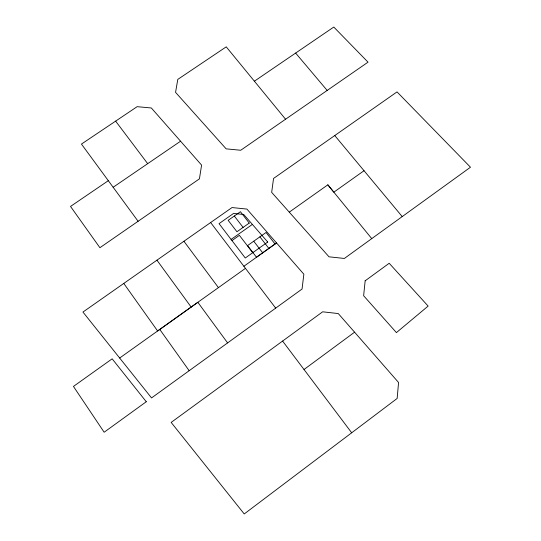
<?xml version="1.0" encoding="UTF-8"?>
<svg xmlns="http://www.w3.org/2000/svg" width="541" height="541" viewBox="0 0 541 541"><rect width="100%" height="100%" fill="white"/><g stroke="black" fill="none" stroke-linecap="round" stroke-linejoin="round"><path stroke-width="0.81" d="M304.015 369.503L354.585 332.188L398.568 382.494L397.155 398.447L244.234 513.95L171.159 422.413L322.659 311.812L338.274 313.564L354.585 332.188M371.755 238.622L344.367 258.456L329.009 256.813L271.67 192.366L273.55 178.449L397.026 91.896L470.481 167.223L371.755 238.622L327.846 184.826L289.259 212.153M243.89 266.26L276.539 242.95M245.472 268.343L157.62 330.977L123.781 283.43M119.662 358.027L197.844 302.297L227.599 342.906M364.032 170.719L333.824 192.183L327.846 184.826M231.102 239.426L252.37 224.407M231.981 240.583L239.393 235.342L252.721 252.708M210.638 222.534L82.949 312.056L151.541 397.933L302.054 289.043L303.859 274.213L246.912 209.076L232.015 207.561L210.638 222.534L275.687 308.113M285.567 119.236L226.239 46.844L177.786 79.399L175.561 92.355L226.145 148.849L240.738 150.256L368.036 62.161L333.79 27.05L254.398 81.191M108.328 180.687L70.519 206.432L99.909 247.71L199.433 178.841L201.59 165.106L151.345 107.977L137.144 106.678L81.454 144.075L138.104 221.276M113.15 187.26L180.572 141.201M295.629 53.065L327.177 90.428M334.744 135.534L402.227 216.603M259.903 236.836L268.87 248.414M234.314 216.015L243.098 227.409M253.736 241.212L262.689 252.823M282.591 341.06L351.684 432.786M115.632 121.123L147.686 163.666M183.926 241.266L218.442 287.623M156.944 260.187L191.156 307.058M159.778 329.435L189.167 370.713M365.161 280.799L363.633 295.744L396.418 332.607L428.134 306.084L389.189 263.271L365.161 280.799M146.28 401.733L104.142 432.232L73.454 386.423L112.156 358.825L146.28 401.733M267.734 242.03L245.276 258.003L219.044 223.636L233.556 213.445L243.727 214.486L267.734 242.03M275.038 244.025L256.495 257.239L247.562 245.594L266.05 232.474L275.038 244.025M249.239 223.075L236.938 231.758L228.167 220.329L240.441 211.714L249.239 223.075"/></g></svg>
